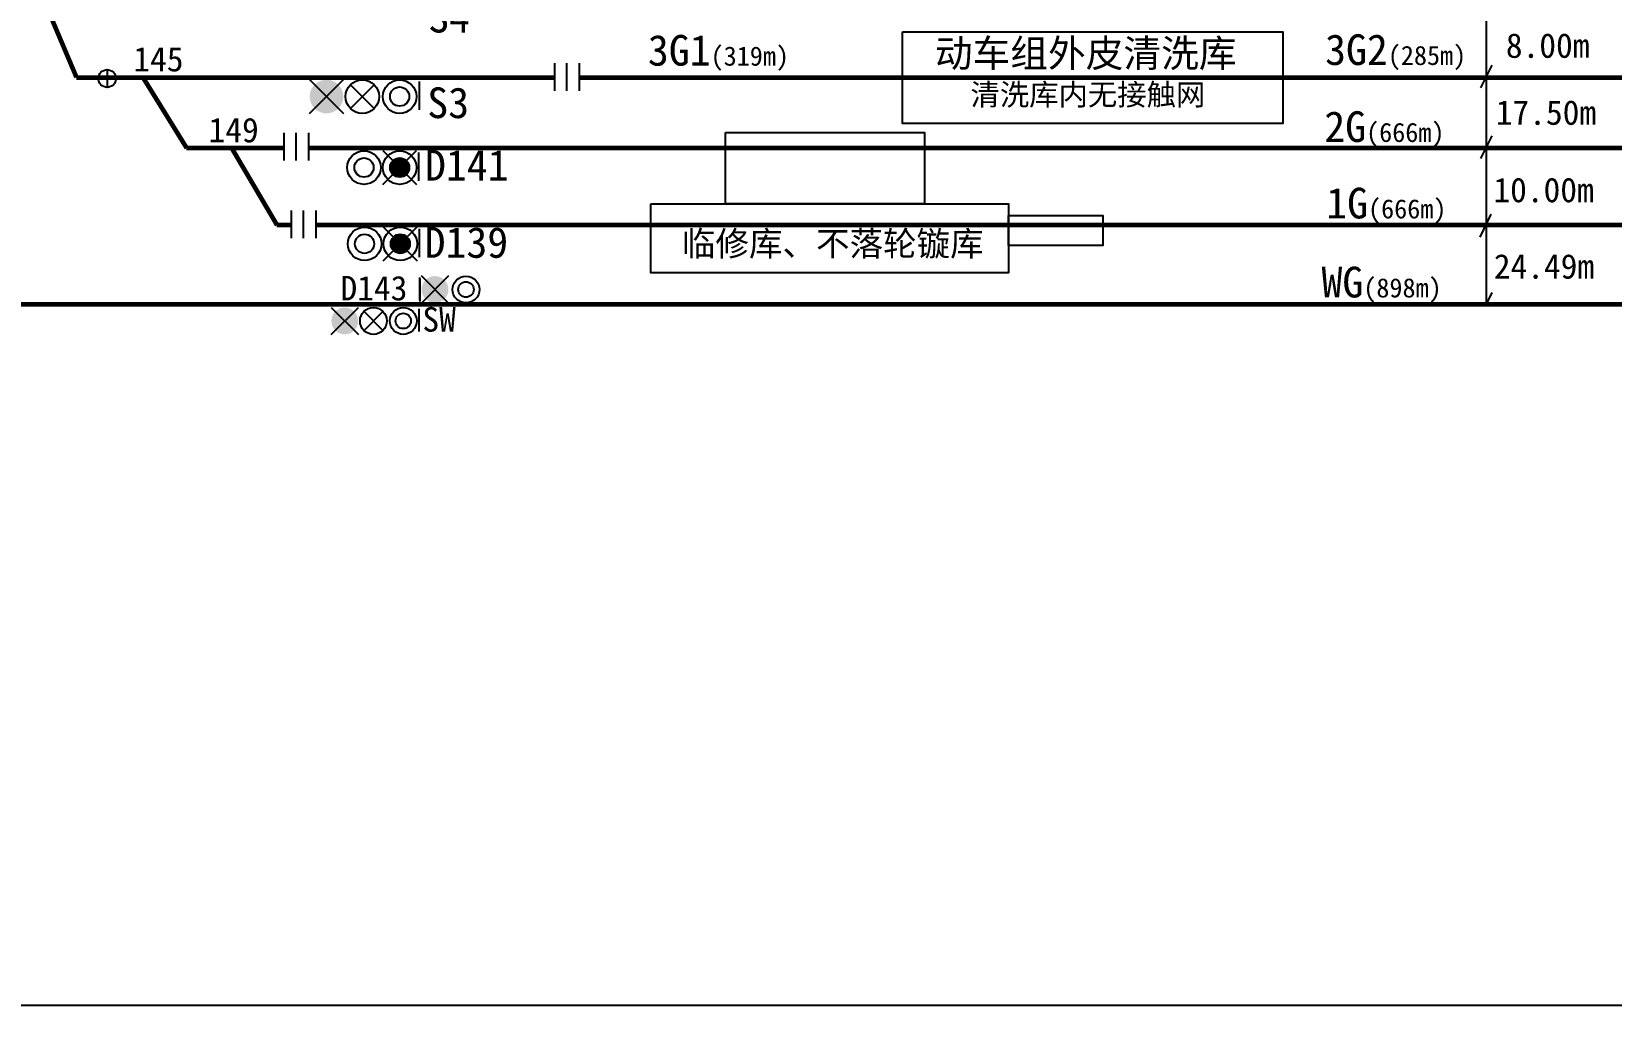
# Model space of a CAD drawing. Header units: millimetres. Extents: x -17381 to -15684, y 1883 to 2345.
# Drawn here: x -17205.7 to -17154.3, y 1883.2 to 1914.9 of the extents above; entities that cross this region are included whole.
import ezdxf

# ---------------------------------------------------------------- set-up
doc = ezdxf.new("R2010")
doc.units = ezdxf.units.MM
doc.layers.add('1', color=1, linetype='Continuous')
doc.layers.add('站台', color=7, linetype='Continuous')
doc.styles.add('宋体', font='')
doc.styles.get('宋体').set_extended_font_data('SimSun')

# ---------------------------------------------------------------- blocks, each defined once
blk = doc.blocks.new('qxjyj')
at = {"layer": '1', "color": 1}
blk.add_line((0, 1.6), (0, -1.6), dxfattribs=at)
blk.add_circle((-0.01, 0), 1.6, dxfattribs=at)

msp = doc.modelspace()

# ---------------------------------------------------------------- hatches: boundary and pattern name
at = {"lineweight": -3}
h = msp.add_hatch(color=1, dxfattribs=at)
h.paths.add_polyline_path([(-17195.762, 1913.155, -0.198912), (-17195.602, 1912.769, -0.198912), (-17195.762, 1912.382), (-17196.148, 1912.769)])
h.paths.add_polyline_path([(-17195.762, 1913.155), (-17196.148, 1912.769), (-17196.534, 1913.155, -0.414214)])
h.paths.add_polyline_path([(-17196.534, 1913.155), (-17196.148, 1912.769), (-17196.534, 1912.382, -0.198912), (-17196.694, 1912.769, -0.198912)])
h.paths.add_polyline_path([(-17196.534, 1912.382), (-17196.148, 1912.769), (-17195.762, 1912.382, -0.414214)])
h = msp.add_hatch(color=1, dxfattribs=at)
h.paths.add_polyline_path([(-17195.762, 1912.382, 0.198912), (-17195.602, 1912.769, 0.198912), (-17195.762, 1913.155), (-17196.148, 1912.769)])
h.paths.add_polyline_path([(-17195.762, 1912.382), (-17196.148, 1912.769), (-17196.534, 1912.382, 0.414214)])
h.paths.add_polyline_path([(-17196.534, 1912.382), (-17196.148, 1912.769), (-17196.534, 1913.155, 0.198912), (-17196.694, 1912.769, 0.198912)])
h.paths.add_polyline_path([(-17196.534, 1913.155), (-17196.148, 1912.769), (-17195.762, 1913.155, 0.414214)])
h = msp.add_hatch(color=5, dxfattribs=at)
h.paths.add_polyline_path([(-17193.986, 1910.678), (-17193.765, 1910.457), (-17193.545, 1910.678, 0.414214)])
h.paths.add_polyline_path([(-17193.765, 1910.457), (-17193.986, 1910.678, 0.198912), (-17194.077, 1910.457, 0.198912), (-17193.986, 1910.236)])
h.paths.add_polyline_path([(-17193.765, 1910.457), (-17193.986, 1910.236, 0.414214), (-17193.545, 1910.236)])
h.paths.add_polyline_path([(-17193.545, 1910.678), (-17193.765, 1910.457), (-17193.545, 1910.236, 0.198912), (-17193.453, 1910.457, 0.198912)])
h = msp.add_hatch(color=5, dxfattribs=at)
h.paths.add_polyline_path([(-17193.967, 1908.195), (-17193.746, 1907.974), (-17193.526, 1908.195, 0.414214)])
h.paths.add_polyline_path([(-17193.746, 1907.974), (-17193.967, 1908.195, 0.198912), (-17194.058, 1907.974, 0.198912), (-17193.967, 1907.754)])
h.paths.add_polyline_path([(-17193.746, 1907.974), (-17193.967, 1907.754, 0.414214), (-17193.526, 1907.754)])
h.paths.add_polyline_path([(-17193.526, 1908.195), (-17193.746, 1907.974), (-17193.526, 1907.754, 0.198912), (-17193.434, 1907.974, 0.198912)])
h = msp.add_hatch(color=1, dxfattribs=at)
h.paths.add_polyline_path([(-17192.925, 1906.795, 0.198912), (-17193.053, 1906.486, 0.198912), (-17192.925, 1906.177), (-17192.616, 1906.486)])
h.paths.add_polyline_path([(-17192.925, 1906.795), (-17192.616, 1906.486), (-17192.308, 1906.795, 0.414214)])
h.paths.add_polyline_path([(-17192.308, 1906.795), (-17192.616, 1906.486), (-17192.308, 1906.177, 0.198912), (-17192.18, 1906.486, 0.198912)])
h.paths.add_polyline_path([(-17192.308, 1906.177), (-17192.616, 1906.486), (-17192.925, 1906.177, 0.414214)])
h = msp.add_hatch(color=1, dxfattribs=at)
h.paths.add_polyline_path([(-17192.925, 1906.177, -0.198912), (-17193.053, 1906.486, -0.198912), (-17192.925, 1906.795), (-17192.616, 1906.486)])
h.paths.add_polyline_path([(-17192.925, 1906.177), (-17192.616, 1906.486), (-17192.308, 1906.177, -0.414214)])
h.paths.add_polyline_path([(-17192.308, 1906.177), (-17192.616, 1906.486), (-17192.308, 1906.795, -0.198912), (-17192.18, 1906.486, -0.198912)])
h.paths.add_polyline_path([(-17192.308, 1906.795), (-17192.616, 1906.486), (-17192.925, 1906.795, -0.414214)])
h = msp.add_hatch(color=1, dxfattribs=at)
h.paths.add_polyline_path([(-17195.244, 1905.771, -0.198912), (-17195.116, 1905.462, -0.198912), (-17195.244, 1905.153), (-17195.553, 1905.462)])
h.paths.add_polyline_path([(-17195.244, 1905.771), (-17195.553, 1905.462), (-17195.861, 1905.771, -0.414214)])
h.paths.add_polyline_path([(-17195.861, 1905.771), (-17195.553, 1905.462), (-17195.861, 1905.153, -0.198912), (-17195.989, 1905.462, -0.198912)])
h.paths.add_polyline_path([(-17195.861, 1905.153), (-17195.553, 1905.462), (-17195.244, 1905.153, -0.414214)])
h = msp.add_hatch(color=1, dxfattribs=at)
h.paths.add_polyline_path([(-17195.244, 1905.153, 0.198912), (-17195.116, 1905.462, 0.198912), (-17195.244, 1905.771), (-17195.553, 1905.462)])
h.paths.add_polyline_path([(-17195.244, 1905.153), (-17195.553, 1905.462), (-17195.861, 1905.153, 0.414214)])
h.paths.add_polyline_path([(-17195.861, 1905.153), (-17195.553, 1905.462), (-17195.861, 1905.771, 0.198912), (-17195.989, 1905.462, 0.198912)])
h.paths.add_polyline_path([(-17195.861, 1905.771), (-17195.553, 1905.462), (-17195.244, 1905.771, 0.414214)])

# ---------------------------------------------------------------- linework, layer by layer
for p, q in [((-17158.417, 2093.547), (-17158.409, 1906.013)), ((-17188.729, 1913.855), (-17188.729, 1912.955)), ((-17188.329, 1912.955), (-17188.329, 1913.855)), ((-17187.929, 1913.855), (-17187.929, 1912.955)), ((-17196.7, 1912.217), (-17195.597, 1913.32)), ((-17196.7, 1913.32), (-17195.597, 1912.217)), ((-17196.7, 1913.32), (-17195.597, 1912.217)), ((-17196.7, 1912.217), (-17195.597, 1913.32)), ((-17194.595, 1912.382), (-17195.367, 1913.155)), ((-17195.367, 1912.382), (-17194.595, 1913.155)), ((-17193.126, 1912.334), (-17193.126, 1913.259)), ((-17197.533, 1911.586), (-17197.533, 1910.686)), ((-17197.133, 1910.686), (-17197.133, 1911.586)), ((-17196.733, 1911.586), (-17196.733, 1910.686)), ((-17194.317, 1909.906), (-17193.214, 1911.009)), ((-17194.317, 1911.009), (-17193.214, 1909.906)), ((-17193.144, 1910.022), (-17193.144, 1910.948)), ((-17197.296, 1909.062), (-17197.296, 1908.162)), ((-17196.896, 1908.162), (-17196.896, 1909.062)), ((-17196.496, 1909.062), (-17196.496, 1908.162)), ((-17194.298, 1907.423), (-17193.195, 1908.526)), ((-17194.298, 1908.526), (-17193.195, 1907.423)), ((-17193.125, 1907.54), (-17193.125, 1908.465)), ((-17193.115, 1906.139), (-17193.115, 1906.879)), ((-17193.115, 1906.834), (-17193.115, 1906.094)), ((-17192.175, 1906.045), (-17193.058, 1906.927)), ((-17192.175, 1906.927), (-17193.058, 1906.045)), ((-17192.175, 1906.927), (-17193.058, 1906.045)), ((-17192.175, 1906.045), (-17193.058, 1906.927)), ((-17195.994, 1905.021), (-17195.111, 1905.903)), ((-17195.994, 1905.903), (-17195.111, 1905.021)), ((-17195.994, 1905.903), (-17195.111, 1905.021)), ((-17195.994, 1905.021), (-17195.111, 1905.903)), ((-17194.31, 1905.153), (-17194.927, 1905.771)), ((-17194.927, 1905.153), (-17194.31, 1905.771)), ((-17193.135, 1905.114), (-17193.135, 1905.854))]:
    msp.add_line(p, q, dxfattribs=at)
at = {"color": 0}
for p, q in [((-17158.225, 1913.793), (-17158.588, 1913.049)), ((-17158.227, 1911.491), (-17158.59, 1910.747)), ((-17158.254, 1908.937), (-17158.617, 1908.193)), ((-17158.226, 1906.387), (-17158.409, 1906.013))]:
    msp.add_line(p, q, dxfattribs=at)
at = {"color": 5, "lineweight": 60}
for p, q in [((-17204.279, 1913.391), (-17188.729, 1913.391)), ((-17202.116, 1913.38), (-17200.7, 1911.102)), ((-17187.929, 1913.391), (-17144.599, 1913.391)), ((-17200.7, 1911.102), (-17197.533, 1911.102)), ((-17199.244, 1911.102), (-17197.767, 1908.593)), ((-17196.733, 1911.102), (-17144.621, 1911.102)), ((-17197.767, 1908.593), (-17197.296, 1908.593)), ((-17196.496, 1908.593), (-17144.66, 1908.593))]:
    msp.add_line(p, q, dxfattribs=at)
at = {"color": 124, "lineweight": -3}
for p, q in [((-17196.148, 1912.769), (-17196.148, 1912.769)), ((-17196.148, 1912.769), (-17196.148, 1912.769)), ((-17193.765, 1910.457), (-17193.765, 1910.457)), ((-17193.765, 1910.457), (-17193.765, 1910.457)), ((-17193.746, 1907.974), (-17193.746, 1907.974)), ((-17193.746, 1907.974), (-17193.746, 1907.974)), ((-17192.616, 1906.486), (-17192.616, 1906.486)), ((-17192.616, 1906.486), (-17192.616, 1906.486)), ((-17195.553, 1905.462), (-17195.553, 1905.462)), ((-17195.553, 1905.462), (-17195.553, 1905.462))]:
    msp.add_line(p, q, dxfattribs=at)
at = {"color": 5, "lineweight": -3}
for p, q in [((-17194.317, 1911.009), (-17193.214, 1909.906)), ((-17194.317, 1909.906), (-17193.214, 1911.009)), ((-17194.298, 1908.526), (-17193.195, 1907.423)), ((-17194.298, 1907.423), (-17193.195, 1908.526))]:
    msp.add_line(p, q, dxfattribs=at)
at = {"lineweight": 60}
msp.add_line((-17210.514, 1906.013), (-17144.346, 1906.013), dxfattribs=at)
at = {"color": 0}
msp.add_lwpolyline([(-17380.595, 2345.029), (-15683.644, 2345.029), (-15683.644, 1883.171), (-17380.595, 1883.171)], close=True, dxfattribs=at)
at = {"lineweight": -3}
for points in [[(-17177.406, 1914.882), (-17165.028, 1914.882), (-17165.028, 1911.896), (-17177.406, 1911.896)], [(-17183.159, 1911.597), (-17176.685, 1911.597), (-17176.685, 1909.278), (-17183.159, 1909.278)], [(-17185.592, 1909.278), (-17173.953, 1909.278), (-17173.953, 1907.034), (-17185.592, 1907.034)], [(-17173.951, 1908.891), (-17170.882, 1908.891), (-17170.882, 1907.914), (-17173.951, 1907.914)]]:
    msp.add_lwpolyline(points, close=True, dxfattribs=at)
for centre, radius in [((-17194.981, 1912.769), 0.546), ((-17193.768, 1912.769), 0.546), ((-17193.768, 1912.769), 0.312), ((-17194.926, 1910.457), 0.546), ((-17194.926, 1910.457), 0.312), ((-17194.908, 1907.974), 0.546), ((-17194.908, 1907.974), 0.312), ((-17191.608, 1906.486), 0.437), ((-17191.608, 1906.486), 0.437), ((-17191.608, 1906.486), 0.25), ((-17191.608, 1906.486), 0.25), ((-17194.619, 1905.462), 0.437), ((-17193.649, 1905.462), 0.437), ((-17193.649, 1905.462), 0.25)]:
    msp.add_circle(centre, radius, dxfattribs=at)
at = {"color": 5, "lineweight": -3}
for centre, radius in [((-17193.765, 1910.457), 0.546), ((-17193.765, 1910.457), 0.312), ((-17193.746, 1907.974), 0.546), ((-17193.746, 1907.974), 0.312)]:
    msp.add_circle(centre, radius, dxfattribs=at)
at = {"layer": '站台', "color": 5, "lineweight": 60}
msp.add_line((-17204.279, 1913.391), (-17216.777, 1942.984), dxfattribs=at)

# ---------------------------------------------------------------- block references
at = {"color": 0, "xscale": 0.1799999999996984, "yscale": 0.1799999999996984, "zscale": 0.1799999999996984, "rotation": 0.07014464790900053}
msp.add_blockref('qxjyj', (-17203.284, 1913.358), dxfattribs=at)

# ---------------------------------------------------------------- texts
at = {"color": 124, "lineweight": -3, "attachment_point": 1, "style": '宋体'}
for s, insert, char_height, width in [('{\\C256;S4}', (-17192.838, 1915.855), 1, 1.49222), ('{\\C256;3G1\\H0.625x;(319m)}', (-17185.688, 1914.776), 1, 3.62344), ('{\\C256;3G2\\H0.625x;(285m)}', (-17163.649, 1914.797), 1, 3.62344), ('{\\C256;145}', (-17202.434, 1914.389), 0.8, 1.31916), ('{\\C256;S3}', (-17192.868, 1913.068), 1, 1.49222), ('{\\C256;2G\\H0.625x;(666m)}', (-17163.675, 1912.29), 1, 3.62344), ('{\\C256;149}', (-17199.984, 1912.079), 0.8, 1.31916), ('{\\C256;D141}', (-17192.942, 1911.032), 1, 1.49222), ('{\\C256;1G\\H0.625x;(666m)}', (-17163.612, 1909.8), 1, 3.62344), ('{\\C256;D139}', (-17192.955, 1908.518), 1, 1.49222), ('{\\C256;D143}', (-17195.692, 1906.931), 0.8, 0.12876), ('{\\C256;WG\\H0.625x;(898m)}', (-17163.766, 1907.228), 1, 4.07195), ('{\\C256;SW}', (-17193.026, 1905.913), 0.8, 1.49222)]:
    msp.add_mtext(s, dxfattribs=dict(at, insert=insert, char_height=char_height, width=width))
at = {"lineweight": -3, "attachment_point": 1, "style": '宋体'}
for s, insert, char_height, width in [('动车组外皮清洗库', (-17176.349, 1914.63), 0.9, 15.46218), ('8.00m', (-17157.766, 1914.831), 0.8, 2.6829), ('清洗库内无接触网', (-17175.187, 1913.186), 0.7, 11.74352), ('\\pt0.8;17.50m', (-17158.094, 1912.65), 0.8, 2.6829), ('10.00m', (-17158.171, 1910.128), 0.8, 2.20739), ('临修库、不落轮镟库', (-17184.581, 1908.381), 0.8, 11.93777), ('24.49m', (-17158.158, 1907.639), 0.8, 2.17889)]:
    msp.add_mtext(s, dxfattribs=dict(at, insert=insert, char_height=char_height, width=width))

doc.saveas('drawing.dxf')
